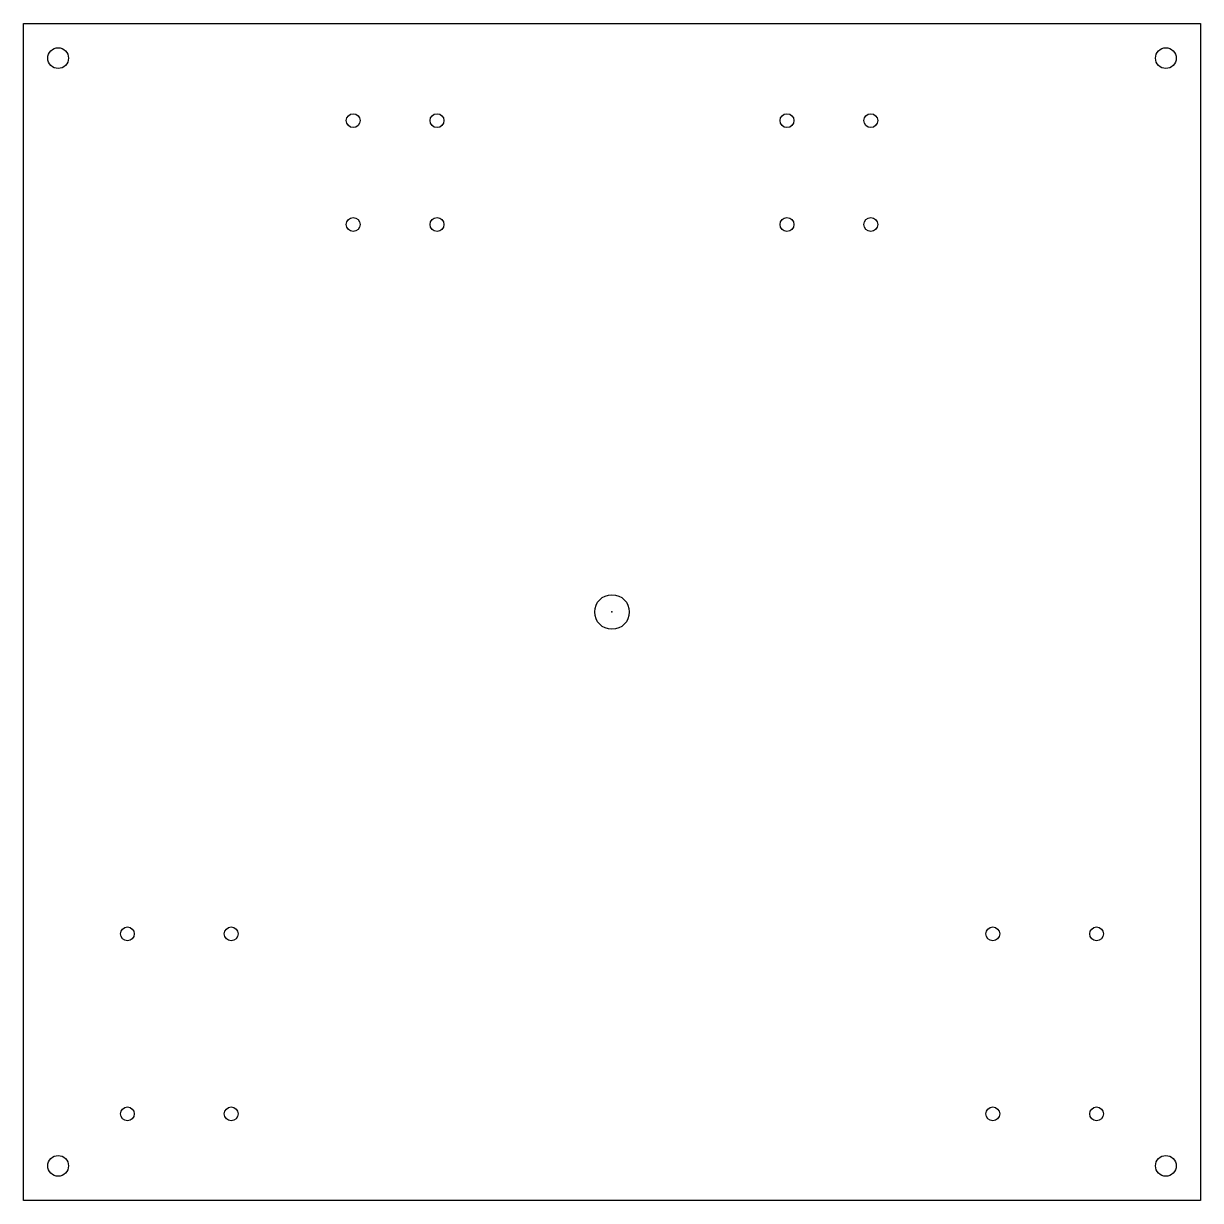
# Model space of a CAD drawing. Header units: millimetres. Extents: x -170 to 170, y -170 to 170.
import ezdxf

# ---------------------------------------------------------------- set-up
doc = ezdxf.new("R2010")
doc.units = ezdxf.units.MM
doc.header["$MEASUREMENT"] = 0
doc.layers.add("A''_BALL_CASTER v2_Sketch1", color=7, linetype='Continuous')
doc.layers.add("A''_BALL_CASTER v2_Sketch3", color=7, linetype='Continuous')

msp = doc.modelspace()

# ---------------------------------------------------------------- linework, layer by layer
at = {"layer": "A''_BALL_CASTER v2_Sketch1"}
for p, q in [((-170, -170), (-170, 170)), ((-170, 170), (170, 170)), ((170, 170), (170, -170)), ((170, -170), (-170, -170))]:
    msp.add_line(p, q, dxfattribs=at)
for centre, radius in [((-160, 160), 3), ((160, 160), 3), ((-74.75, 141.95), 2), ((-50.55, 141.95), 2), ((50.55, 141.95), 2), ((74.75, 141.95), 2), ((-74.75, 111.95), 2), ((-50.55, 111.95), 2), ((50.55, 111.95), 2), ((74.75, 111.95), 2), ((0, 0), 5), ((-160, -160), 3), ((160, -160), 3)]:
    msp.add_circle(centre, radius, dxfattribs=at)
msp.add_point((0, 0), dxfattribs=at)
msp.add_point((0, 0), dxfattribs=at)
msp.add_point((0, 0), dxfattribs=at)
at = {"layer": "A''_BALL_CASTER v2_Sketch3"}
for centre in [(-140, -93), (-110, -93), (110, -93), (140, -93), (-140, -145), (-110, -145), (110, -145), (140, -145)]:
    msp.add_circle(centre, 2, dxfattribs=at)
msp.add_point((0, 0), dxfattribs=at)
msp.add_point((0, 0), dxfattribs=at)

doc.saveas('drawing.dxf')
